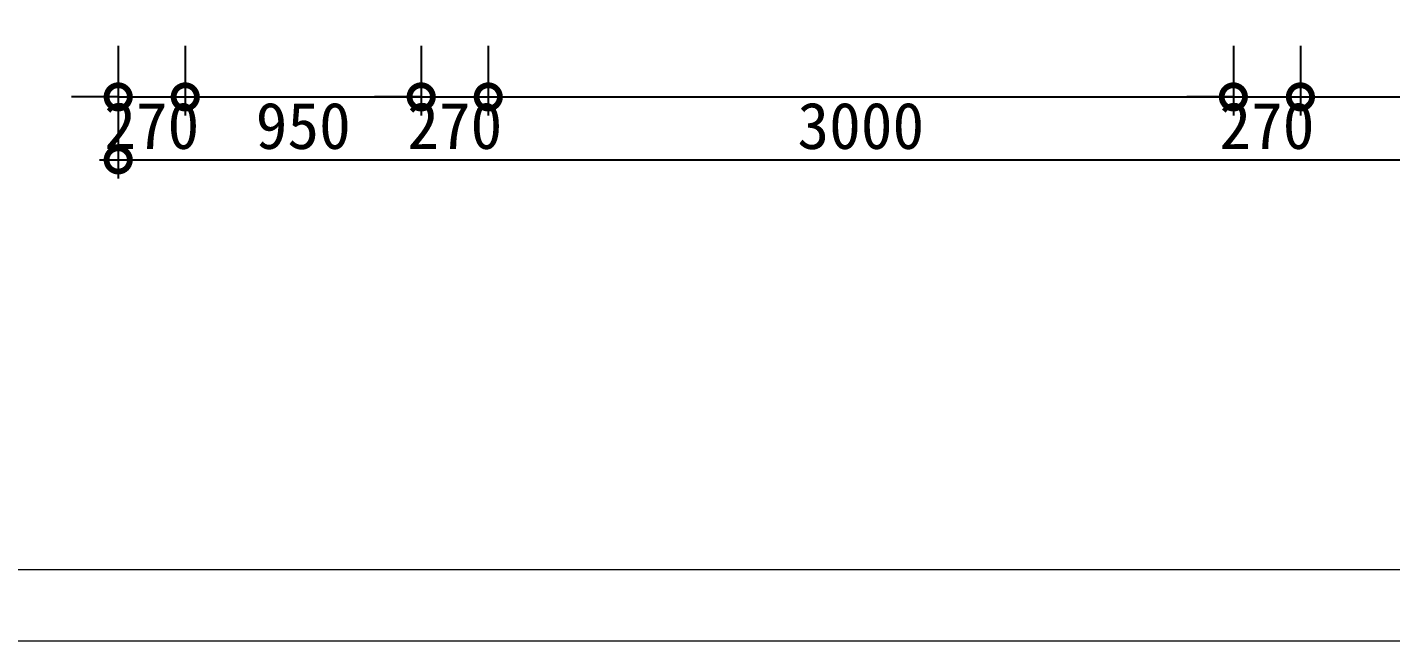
# Model space of a CAD drawing. Header units: millimetres. Extents: x -33522418 to 16198808, y -126322335 to -58690945.
# Drawn here: x -33268404 to -33262914, y -126322335 to -126319867 of the extents above; entities that cross this region are included whole.
import ezdxf

# ---------------------------------------------------------------- set-up
doc = ezdxf.new("R2010")
doc.units = ezdxf.units.MM
doc.header["$LTSCALE"] = 10
doc.header["$PDMODE"] = 3
doc.layers.add('0-标注-主标', color=1, linetype='Continuous', lineweight=9)
doc.layers.add('其他物体', color=1, linetype='Continuous', lineweight=13)
doc.styles.get("Standard").update_dxf_attribs({"font": 'simkai.ttf'})
doc.dimstyles.new('75', dxfattribs={"dimscale": 75, "dimtxt": 2.5, "dimasz": 2.5, "dimexe": 1, "dimexo": 1, "dimgap": 0.3, "dimtad": 2, "dimdec": 0, "dimtxsty": 'Standard', "dimblk": 'DOTSMALL', "dimcen": 0.7, "dimdle": 1, "dimclrd": 1, "dimclre": 1, "dimclrt": 2, "dimadec": 0, "dimazin": 0, "dimtfac": 1, "dimtdec": 0, "dimtix": 1, "dimtmove": 2, "dimatfit": 3, "dimldrblk": 'DOTSMALL', "dimfxl": 1, "dimarcsym": 0})

# ---------------------------------------------------------------- blocks, each defined once
blk = doc.blocks.new('_DotSmall')
at = {"color": 0, "linetype": 'ByBlock', "const_width": 0.5}
blk.add_lwpolyline([(-0.0625, 0, 1), (0.0625, 0, 1)], format="xyb", close=True, dxfattribs=at)
blk = doc.blocks.new('*D33')
at = {"color": 1, "lineweight": -2, "transparency": 16777216}
for p, q in [((-33268037.8, -126319941.7), (-33268037.8, -126320221.8)), ((-33267767.8, -126319941.7), (-33267767.8, -126320221.8)), ((-33268037.8, -126320146.8), (-33268225.3, -126320146.8)), ((-33268037.8, -126320146.8), (-33267767.8, -126320146.8)), ((-33267767.8, -126320146.8), (-33267580.3, -126320146.8))]:
    blk.add_line(p, q, dxfattribs=at)
at = {"layer": 'Defpoints', "color": 0, "transparency": 16777216}
for p in [(-33268037.8, -126319866.7), (-33267767.8, -126319866.7), (-33267767.8, -126320146.8)]:
    blk.add_point(p, dxfattribs=at)
at = {"color": 1, "lineweight": -2, "transparency": 16777216, "xscale": 187.5, "yscale": 187.5, "zscale": 187.5}
blk.add_blockref('_DotSmall', (-33268037.8, -126320146.8), dxfattribs=at)
at = {"color": 1, "lineweight": -2, "transparency": 16777216, "xscale": 187.5, "yscale": 187.5, "zscale": 187.5, "rotation": 180}
blk.add_blockref('_DotSmall', (-33267767.8, -126320146.8), dxfattribs=at)
at = {"color": 2, "transparency": 16777216, "insert": (-33267902.8, -126320264.1), "char_height": 187.5, "attachment_point": 5}
blk.add_mtext('270', dxfattribs=at)
blk = doc.blocks.new('*D34')
at = {"color": 1, "lineweight": -2, "transparency": 16777216}
for p, q in [((-33267767.8, -126319941.7), (-33267767.8, -126320221.8)), ((-33266817.8, -126319941.7), (-33266817.8, -126320221.8)), ((-33267842.8, -126320146.8), (-33266742.8, -126320146.8))]:
    blk.add_line(p, q, dxfattribs=at)
at = {"layer": 'Defpoints', "color": 0, "transparency": 16777216}
for p in [(-33267767.8, -126319866.7), (-33266817.8, -126319866.7), (-33266817.8, -126320146.8)]:
    blk.add_point(p, dxfattribs=at)
at = {"color": 1, "lineweight": -2, "transparency": 16777216, "xscale": 187.5, "yscale": 187.5, "zscale": 187.5, "rotation": 180}
blk.add_blockref('_DotSmall', (-33267767.8, -126320146.8), dxfattribs=at)
at = {"color": 1, "lineweight": -2, "transparency": 16777216, "xscale": 187.5, "yscale": 187.5, "zscale": 187.5}
blk.add_blockref('_DotSmall', (-33266817.8, -126320146.8), dxfattribs=at)
at = {"color": 2, "transparency": 16777216, "insert": (-33267292.8, -126320264.1), "char_height": 187.5, "attachment_point": 5}
blk.add_mtext('950', dxfattribs=at)
blk = doc.blocks.new('*D35')
at = {"color": 1, "lineweight": -2, "transparency": 16777216}
for p, q in [((-33266817.8, -126319941.7), (-33266817.8, -126320221.8)), ((-33266547.8, -126319941.7), (-33266547.8, -126320221.8)), ((-33266817.8, -126320146.8), (-33267005.3, -126320146.8)), ((-33266817.8, -126320146.8), (-33266547.8, -126320146.8)), ((-33266547.8, -126320146.8), (-33266360.3, -126320146.8))]:
    blk.add_line(p, q, dxfattribs=at)
at = {"layer": 'Defpoints', "color": 0, "transparency": 16777216}
for p in [(-33266817.8, -126319866.7), (-33266547.8, -126319866.7), (-33266547.8, -126320146.8)]:
    blk.add_point(p, dxfattribs=at)
at = {"color": 1, "lineweight": -2, "transparency": 16777216, "xscale": 187.5, "yscale": 187.5, "zscale": 187.5}
blk.add_blockref('_DotSmall', (-33266817.8, -126320146.8), dxfattribs=at)
at = {"color": 1, "lineweight": -2, "transparency": 16777216, "xscale": 187.5, "yscale": 187.5, "zscale": 187.5, "rotation": 180}
blk.add_blockref('_DotSmall', (-33266547.8, -126320146.8), dxfattribs=at)
at = {"color": 2, "transparency": 16777216, "insert": (-33266682.8, -126320264.1), "char_height": 187.5, "attachment_point": 5}
blk.add_mtext('270', dxfattribs=at)
blk = doc.blocks.new('*D36')
at = {"color": 1, "lineweight": -2, "transparency": 16777216}
for p, q in [((-33266547.8, -126319941.7), (-33266547.8, -126320221.8)), ((-33263547.8, -126319941.7), (-33263547.8, -126320221.8)), ((-33266622.8, -126320146.8), (-33263472.8, -126320146.8))]:
    blk.add_line(p, q, dxfattribs=at)
at = {"layer": 'Defpoints', "color": 0, "transparency": 16777216}
for p in [(-33266547.8, -126319866.7), (-33263547.8, -126319866.7), (-33263547.8, -126320146.8)]:
    blk.add_point(p, dxfattribs=at)
at = {"color": 1, "lineweight": -2, "transparency": 16777216, "xscale": 187.5, "yscale": 187.5, "zscale": 187.5, "rotation": 180}
blk.add_blockref('_DotSmall', (-33266547.8, -126320146.8), dxfattribs=at)
at = {"color": 1, "lineweight": -2, "transparency": 16777216, "xscale": 187.5, "yscale": 187.5, "zscale": 187.5}
blk.add_blockref('_DotSmall', (-33263547.8, -126320146.8), dxfattribs=at)
at = {"color": 2, "transparency": 16777216, "insert": (-33265047.8, -126320264.1), "char_height": 187.5, "attachment_point": 5}
blk.add_mtext('3000', dxfattribs=at)
blk = doc.blocks.new('*D37')
at = {"color": 1, "lineweight": -2, "transparency": 16777216}
for p, q in [((-33263547.8, -126319941.7), (-33263547.8, -126320221.8)), ((-33263277.8, -126319941.7), (-33263277.8, -126320221.8)), ((-33263547.8, -126320146.8), (-33263735.3, -126320146.8)), ((-33263547.8, -126320146.8), (-33263277.8, -126320146.8)), ((-33263277.8, -126320146.8), (-33263090.3, -126320146.8))]:
    blk.add_line(p, q, dxfattribs=at)
at = {"layer": 'Defpoints', "color": 0, "transparency": 16777216}
for p in [(-33263547.8, -126319866.7), (-33263277.8, -126319866.7), (-33263277.8, -126320146.8)]:
    blk.add_point(p, dxfattribs=at)
at = {"color": 1, "lineweight": -2, "transparency": 16777216, "xscale": 187.5, "yscale": 187.5, "zscale": 187.5}
blk.add_blockref('_DotSmall', (-33263547.8, -126320146.8), dxfattribs=at)
at = {"color": 1, "lineweight": -2, "transparency": 16777216, "xscale": 187.5, "yscale": 187.5, "zscale": 187.5, "rotation": 180}
blk.add_blockref('_DotSmall', (-33263277.8, -126320146.8), dxfattribs=at)
at = {"color": 2, "transparency": 16777216, "insert": (-33263412.8, -126320264.1), "char_height": 187.5, "attachment_point": 5}
blk.add_mtext('270', dxfattribs=at)
blk = doc.blocks.new('*D38')
at = {"color": 1, "lineweight": -2, "transparency": 16777216}
for p, q in [((-33263277.8, -126319941.7), (-33263277.8, -126320221.8)), ((-33257857.8, -126319941.7), (-33257857.8, -126320221.8)), ((-33263352.8, -126320146.8), (-33257782.8, -126320146.8))]:
    blk.add_line(p, q, dxfattribs=at)
at = {"layer": 'Defpoints', "color": 0, "transparency": 16777216}
for p in [(-33263277.8, -126319866.7), (-33257857.8, -126319866.7), (-33257857.8, -126320146.8)]:
    blk.add_point(p, dxfattribs=at)
at = {"color": 1, "lineweight": -2, "transparency": 16777216, "xscale": 187.5, "yscale": 187.5, "zscale": 187.5, "rotation": 180}
blk.add_blockref('_DotSmall', (-33263277.8, -126320146.8), dxfattribs=at)
at = {"color": 1, "lineweight": -2, "transparency": 16777216, "xscale": 187.5, "yscale": 187.5, "zscale": 187.5}
blk.add_blockref('_DotSmall', (-33257857.8, -126320146.8), dxfattribs=at)
at = {"color": 2, "transparency": 16777216, "insert": (-33260567.8, -126320264.1), "char_height": 187.5, "attachment_point": 5}
blk.add_mtext('5420', dxfattribs=at)
blk = doc.blocks.new('*D42')
at = {"color": 1, "lineweight": -2, "transparency": 16777216}
for p, q in [((-33268037.8, -126319941.7), (-33268037.8, -126320475.4)), ((-33256047.8, -126319941.7), (-33256047.8, -126320475.4)), ((-33268112.8, -126320400.4), (-33255972.8, -126320400.4))]:
    blk.add_line(p, q, dxfattribs=at)
at = {"layer": 'Defpoints', "color": 0, "transparency": 16777216}
for p in [(-33268037.8, -126319866.7), (-33256047.8, -126319866.7), (-33256047.8, -126320400.4)]:
    blk.add_point(p, dxfattribs=at)
at = {"color": 1, "lineweight": -2, "transparency": 16777216, "xscale": 187.5, "yscale": 187.5, "zscale": 187.5, "rotation": 180}
blk.add_blockref('_DotSmall', (-33268037.8, -126320400.4), dxfattribs=at)
at = {"color": 1, "lineweight": -2, "transparency": 16777216, "xscale": 187.5, "yscale": 187.5, "zscale": 187.5}
blk.add_blockref('_DotSmall', (-33256047.8, -126320400.4), dxfattribs=at)
at = {"color": 2, "transparency": 16777216, "insert": (-33262042.8, -126320517.7), "char_height": 187.5, "attachment_point": 5}
blk.add_mtext('11990', dxfattribs=at)
blk = doc.blocks.new('A$C5E9D489C')
at = {"color": 4}
blk.add_line((0, 0), (21934.5, 0), dxfattribs=at)
at = {"layer": '其他物体', "color": 8}
blk.add_line((19022.5, 236.2), (221.7, 236.2), dxfattribs=at)

msp = doc.modelspace()

# ---------------------------------------------------------------- block references
at = {"layer": '0-标注-主标', "xscale": 1.20669912174344, "yscale": 1.20669911801815, "zscale": 1.206699121427534}
msp.add_blockref('A$C5E9D489C', (-33273893.7, -126322335.1), dxfattribs=at)

# ---------------------------------------------------------------- dimensions: what is measured, and where the dimension line sits
at = {"color": 1}
for base, p1, p2, picture, middle in [((-33267767.8, -126320146.8), (-33268037.8, -126319866.7), (-33267767.8, -126319866.7), '*D33', (-33267902.8, -126320264.1)), ((-33256047.8, -126320400.4), (-33268037.8, -126319866.7), (-33256047.8, -126319866.7), '*D42', (-33262042.8, -126320517.7)), ((-33266817.8, -126320146.8), (-33267767.8, -126319866.7), (-33266817.8, -126319866.7), '*D34', (-33267292.8, -126320264.1)), ((-33266547.8, -126320146.8), (-33266817.8, -126319866.7), (-33266547.8, -126319866.7), '*D35', (-33266682.8, -126320264.1)), ((-33263547.8, -126320146.8), (-33266547.8, -126319866.7), (-33263547.8, -126319866.7), '*D36', (-33265047.8, -126320264.1)), ((-33263277.8, -126320146.8), (-33263547.8, -126319866.7), (-33263277.8, -126319866.7), '*D37', (-33263412.8, -126320264.1)), ((-33257857.8, -126320146.8), (-33263277.8, -126319866.7), (-33257857.8, -126319866.7), '*D38', (-33260567.8, -126320264.1))]:
    dim = msp.add_linear_dim(base=base, p1=p1, p2=p2, dimstyle='75', dxfattribs=at)
    dim.commit()
    dim.dimension.update_dxf_attribs({"geometry": picture, "text_midpoint": middle})

doc.saveas('drawing.dxf')
